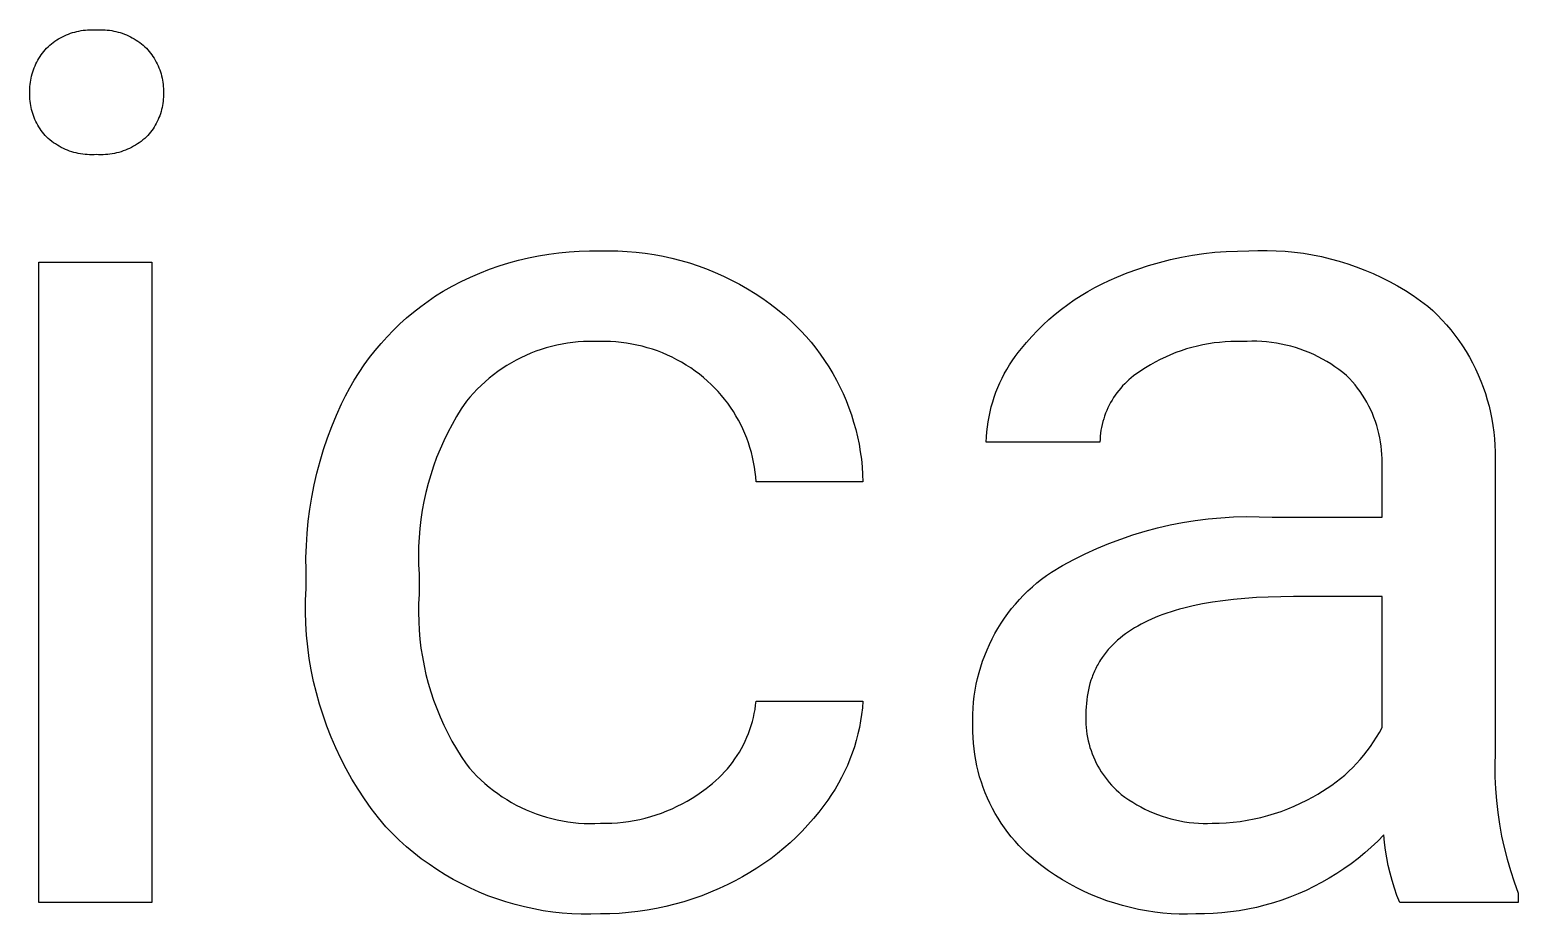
# Model space of a CAD drawing. Header units: millimetres. Extents: x -1893 to 2799, y -925 to 2353.
# Drawn here: x 1315.8 to 1362.05, y -719.01 to -691.52 of the extents above; entities that cross this region are included whole.
import ezdxf

# ---------------------------------------------------------------- set-up
doc = ezdxf.new("R2010")
doc.units = ezdxf.units.MM
doc.header["$MEASUREMENT"] = 0
doc.layers.add('Domyslna', color=7, linetype='Continuous', true_color=0x000000)

msp = doc.modelspace()

# ---------------------------------------------------------------- linework, layer by layer
at = {"layer": 'Domyslna'}
for p, q in [((1316.644, -691.837), (1316.701, -691.802)), ((1316.701, -691.802), (1316.76, -691.768)), ((1316.76, -691.768), (1316.82, -691.736)), ((1316.82, -691.736), (1316.881, -691.706)), ((1316.881, -691.706), (1316.943, -691.679)), ((1316.943, -691.679), (1317.006, -691.653)), ((1317.006, -691.653), (1317.07, -691.63)), ((1317.07, -691.63), (1317.134, -691.608)), ((1317.134, -691.608), (1317.2, -691.59)), ((1317.2, -691.59), (1317.265, -691.573)), ((1317.265, -691.573), (1317.332, -691.558)), ((1317.332, -691.558), (1317.398, -691.546)), ((1317.398, -691.546), (1317.466, -691.536)), ((1317.466, -691.536), (1317.533, -691.528)), ((1317.533, -691.528), (1317.601, -691.523)), ((1317.601, -691.523), (1317.669, -691.52)), ((1317.669, -691.52), (1317.737, -691.519)), ((1317.737, -691.519), (1317.804, -691.521)), ((1317.804, -691.521), (1317.872, -691.524)), ((1317.872, -691.524), (1317.94, -691.521)), ((1317.94, -691.521), (1318.008, -691.519)), ((1318.008, -691.519), (1318.077, -691.52)), ((1318.077, -691.52), (1318.145, -691.523)), ((1318.145, -691.523), (1318.213, -691.529)), ((1318.213, -691.529), (1318.28, -691.537)), ((1318.28, -691.537), (1318.348, -691.547)), ((1318.348, -691.547), (1318.415, -691.559)), ((1318.415, -691.559), (1318.482, -691.573)), ((1318.482, -691.573), (1318.548, -691.59)), ((1318.548, -691.59), (1318.613, -691.609)), ((1318.613, -691.609), (1318.678, -691.63)), ((1318.678, -691.63), (1318.742, -691.654)), ((1318.742, -691.654), (1318.805, -691.679)), ((1318.805, -691.679), (1318.868, -691.707)), ((1318.868, -691.707), (1318.929, -691.737)), ((1318.929, -691.737), (1318.989, -691.768)), ((1318.989, -691.768), (1319.049, -691.802)), ((1319.049, -691.802), (1319.107, -691.838)), ((1316.16, -692.298), (1316.199, -692.244)), ((1316.199, -692.244), (1316.24, -692.192)), ((1316.24, -692.192), (1316.282, -692.141)), ((1316.282, -692.141), (1316.326, -692.091)), ((1316.326, -692.091), (1316.375, -692.045)), ((1316.375, -692.045), (1316.426, -692)), ((1316.426, -692), (1316.478, -691.956)), ((1316.478, -691.956), (1316.532, -691.915)), ((1316.532, -691.915), (1316.587, -691.875)), ((1316.587, -691.875), (1316.644, -691.837)), ((1319.107, -691.838), (1319.163, -691.876)), ((1319.163, -691.876), (1319.219, -691.915)), ((1319.219, -691.915), (1319.273, -691.957)), ((1319.273, -691.957), (1319.326, -692)), ((1319.326, -692), (1319.377, -692.045)), ((1319.377, -692.045), (1319.427, -692.091)), ((1319.427, -692.091), (1319.471, -692.14)), ((1319.471, -692.14), (1319.514, -692.191)), ((1319.514, -692.191), (1319.556, -692.243)), ((1319.556, -692.243), (1319.595, -692.297)), ((1315.918, -692.767), (1315.942, -692.705)), ((1315.942, -692.705), (1315.967, -692.644)), ((1315.967, -692.644), (1315.994, -692.583)), ((1315.994, -692.583), (1316.024, -692.524)), ((1316.024, -692.524), (1316.055, -692.466)), ((1316.055, -692.466), (1316.088, -692.408)), ((1316.088, -692.408), (1316.123, -692.352)), ((1316.123, -692.352), (1316.16, -692.298)), ((1319.595, -692.297), (1319.632, -692.351)), ((1319.632, -692.351), (1319.668, -692.407)), ((1319.668, -692.407), (1319.702, -692.464)), ((1319.702, -692.464), (1319.734, -692.523)), ((1319.734, -692.523), (1319.763, -692.582)), ((1319.763, -692.582), (1319.791, -692.642)), ((1319.791, -692.642), (1319.817, -692.703)), ((1319.817, -692.703), (1319.841, -692.765)), ((1315.815, -693.217), (1315.824, -693.151)), ((1315.824, -693.151), (1315.834, -693.086)), ((1315.834, -693.086), (1315.847, -693.021)), ((1315.847, -693.021), (1315.861, -692.957)), ((1315.861, -692.957), (1315.878, -692.893)), ((1315.878, -692.893), (1315.897, -692.829)), ((1315.897, -692.829), (1315.918, -692.767)), ((1319.841, -692.765), (1319.862, -692.828)), ((1319.862, -692.828), (1319.881, -692.891)), ((1319.881, -692.891), (1319.899, -692.955)), ((1319.899, -692.955), (1319.914, -693.02)), ((1319.914, -693.02), (1319.927, -693.085)), ((1319.927, -693.085), (1319.937, -693.151)), ((1319.937, -693.151), (1319.946, -693.216)), ((1315.804, -693.415), (1315.805, -693.349)), ((1315.804, -693.481), (1315.804, -693.415)), ((1315.804, -693.547), (1315.804, -693.481)), ((1315.805, -693.612), (1315.804, -693.547)), ((1315.805, -693.349), (1315.809, -693.283)), ((1315.809, -693.678), (1315.805, -693.612)), ((1315.809, -693.283), (1315.815, -693.217)), ((1319.946, -693.216), (1319.952, -693.282)), ((1319.952, -693.282), (1319.956, -693.349)), ((1319.956, -693.613), (1319.953, -693.678)), ((1319.956, -693.349), (1319.958, -693.415)), ((1319.958, -693.547), (1319.956, -693.613)), ((1319.958, -693.415), (1319.957, -693.481)), ((1319.957, -693.481), (1319.958, -693.547)), ((1315.814, -693.743), (1315.809, -693.678)), ((1315.822, -693.808), (1315.814, -693.743)), ((1315.833, -693.872), (1315.822, -693.808)), ((1315.845, -693.937), (1315.833, -693.872)), ((1315.86, -694), (1315.845, -693.937)), ((1315.877, -694.064), (1315.86, -694)), ((1315.896, -694.126), (1315.877, -694.064)), ((1319.883, -694.065), (1319.864, -694.128)), ((1319.9, -694.002), (1319.883, -694.065)), ((1319.915, -693.938), (1319.9, -694.002)), ((1319.928, -693.873), (1319.915, -693.938)), ((1319.938, -693.809), (1319.928, -693.873)), ((1319.947, -693.743), (1319.938, -693.809)), ((1319.953, -693.678), (1319.947, -693.743)), ((1315.917, -694.188), (1315.896, -694.126)), ((1315.94, -694.249), (1315.917, -694.188)), ((1315.966, -694.31), (1315.94, -694.249)), ((1315.993, -694.369), (1315.966, -694.31)), ((1316.022, -694.428), (1315.993, -694.369)), ((1316.054, -694.485), (1316.022, -694.428)), ((1316.087, -694.541), (1316.054, -694.485)), ((1316.123, -694.596), (1316.087, -694.541)), ((1319.669, -694.543), (1319.633, -694.598)), ((1319.703, -694.486), (1319.669, -694.543)), ((1319.735, -694.429), (1319.703, -694.486)), ((1319.765, -694.371), (1319.735, -694.429)), ((1319.793, -694.311), (1319.765, -694.371)), ((1319.818, -694.251), (1319.793, -694.311)), ((1319.842, -694.19), (1319.818, -694.251)), ((1319.864, -694.128), (1319.842, -694.19)), ((1316.16, -694.65), (1316.123, -694.596)), ((1316.199, -694.703), (1316.16, -694.65)), ((1316.239, -694.754), (1316.199, -694.703)), ((1316.282, -694.804), (1316.239, -694.754)), ((1316.326, -694.852), (1316.282, -694.804)), ((1316.378, -694.899), (1316.326, -694.852)), ((1316.432, -694.945), (1316.378, -694.899)), ((1316.487, -694.989), (1316.432, -694.945)), ((1316.544, -695.03), (1316.487, -694.989)), ((1316.602, -695.07), (1316.544, -695.03)), ((1319.207, -695.03), (1319.149, -695.069)), ((1319.265, -694.988), (1319.207, -695.03)), ((1319.32, -694.945), (1319.265, -694.988)), ((1319.374, -694.899), (1319.32, -694.945)), ((1319.427, -694.852), (1319.374, -694.899)), ((1319.472, -694.804), (1319.427, -694.852)), ((1319.515, -694.755), (1319.472, -694.804)), ((1319.556, -694.704), (1319.515, -694.755)), ((1319.596, -694.651), (1319.556, -694.704)), ((1319.633, -694.598), (1319.596, -694.651)), ((1316.661, -695.108), (1316.602, -695.07)), ((1316.722, -695.143), (1316.661, -695.108)), ((1316.784, -695.177), (1316.722, -695.143)), ((1316.847, -695.208), (1316.784, -695.177)), ((1316.911, -695.237), (1316.847, -695.208)), ((1316.976, -695.264), (1316.911, -695.237)), ((1317.042, -695.289), (1316.976, -695.264)), ((1317.108, -695.311), (1317.042, -695.289)), ((1317.176, -695.331), (1317.108, -695.311)), ((1317.244, -695.349), (1317.176, -695.331)), ((1317.312, -695.364), (1317.244, -695.349)), ((1317.382, -695.377), (1317.312, -695.364)), ((1317.451, -695.387), (1317.382, -695.377)), ((1317.521, -695.396), (1317.451, -695.387)), ((1317.591, -695.401), (1317.521, -695.396)), ((1317.661, -695.405), (1317.591, -695.401)), ((1317.732, -695.405), (1317.661, -695.405)), ((1317.802, -695.404), (1317.732, -695.405)), ((1317.872, -695.4), (1317.802, -695.404)), ((1317.943, -695.404), (1317.872, -695.4)), ((1318.013, -695.405), (1317.943, -695.404)), ((1318.084, -695.404), (1318.013, -695.405)), ((1318.155, -695.401), (1318.084, -695.404)), ((1318.225, -695.395), (1318.155, -695.401)), ((1318.295, -695.387), (1318.225, -695.395)), ((1318.365, -695.376), (1318.295, -695.387)), ((1318.434, -695.363), (1318.365, -695.376)), ((1318.503, -695.348), (1318.434, -695.363)), ((1318.572, -695.33), (1318.503, -695.348)), ((1318.639, -695.31), (1318.572, -695.33)), ((1318.707, -695.288), (1318.639, -695.31)), ((1318.773, -695.263), (1318.707, -695.288)), ((1318.838, -695.236), (1318.773, -695.263)), ((1318.902, -695.207), (1318.838, -695.236)), ((1318.966, -695.176), (1318.902, -695.207)), ((1319.028, -695.143), (1318.966, -695.176)), ((1319.089, -695.107), (1319.028, -695.143)), ((1319.149, -695.069), (1319.089, -695.107)), ((1330.686, -698.765), (1330.992, -698.681)), ((1330.992, -698.681), (1331.302, -698.607)), ((1331.302, -698.607), (1331.613, -698.544)), ((1331.613, -698.544), (1331.927, -698.492)), ((1331.927, -698.492), (1332.242, -698.45)), ((1332.242, -698.45), (1332.559, -698.42)), ((1332.559, -698.42), (1332.876, -698.401)), ((1332.876, -698.401), (1333.194, -698.392)), ((1333.194, -698.392), (1333.512, -698.395)), ((1333.512, -698.395), (1333.795, -698.39)), ((1333.795, -698.39), (1334.077, -698.394)), ((1334.077, -698.394), (1334.359, -698.408)), ((1334.359, -698.408), (1334.641, -698.431)), ((1334.641, -698.431), (1334.922, -698.464)), ((1334.922, -698.464), (1335.201, -698.506)), ((1335.201, -698.506), (1335.479, -698.558)), ((1335.479, -698.558), (1335.755, -698.619)), ((1335.755, -698.619), (1336.028, -698.689)), ((1336.028, -698.689), (1336.3, -698.768)), ((1350.899, -698.75), (1351.24, -698.663)), ((1351.24, -698.663), (1351.583, -698.589)), ((1351.583, -698.589), (1351.929, -698.526)), ((1351.929, -698.526), (1352.277, -698.476)), ((1352.277, -698.476), (1352.626, -698.437)), ((1352.626, -698.437), (1352.977, -698.411)), ((1352.977, -698.411), (1353.328, -698.397)), ((1353.328, -698.397), (1353.679, -698.395)), ((1353.679, -698.395), (1353.962, -698.383)), ((1353.962, -698.383), (1354.245, -698.381)), ((1354.245, -698.381), (1354.528, -698.388)), ((1354.528, -698.388), (1354.811, -698.405)), ((1354.811, -698.405), (1355.093, -698.432)), ((1355.093, -698.432), (1355.373, -698.469)), ((1355.373, -698.469), (1355.653, -698.515)), ((1355.653, -698.515), (1355.93, -698.57)), ((1355.93, -698.57), (1356.206, -698.635)), ((1356.206, -698.635), (1356.479, -698.709)), ((1356.479, -698.709), (1356.75, -698.793)), ((1316.089, -718.653), (1316.089, -698.747)), ((1316.089, -698.747), (1319.601, -698.747)), ((1319.601, -698.747), (1319.601, -718.653)), ((1329.494, -699.207), (1329.786, -699.081)), ((1329.786, -699.081), (1330.082, -698.966)), ((1330.082, -698.966), (1330.382, -698.86)), ((1330.382, -698.86), (1330.686, -698.765)), ((1336.3, -698.768), (1336.568, -698.857)), ((1336.568, -698.857), (1336.833, -698.954)), ((1336.833, -698.954), (1337.095, -699.06)), ((1337.095, -699.06), (1337.353, -699.175)), ((1337.353, -699.175), (1337.607, -699.299)), ((1349.572, -699.211), (1349.898, -699.078)), ((1349.898, -699.078), (1350.228, -698.957)), ((1350.228, -698.957), (1350.562, -698.848)), ((1350.562, -698.848), (1350.899, -698.75)), ((1356.75, -698.793), (1357.017, -698.886)), ((1357.017, -698.886), (1357.281, -698.988)), ((1357.281, -698.988), (1357.542, -699.099)), ((1357.542, -699.099), (1357.798, -699.218)), ((1328.409, -699.795), (1328.647, -699.644)), ((1328.647, -699.644), (1328.924, -699.489)), ((1328.924, -699.489), (1329.207, -699.343)), ((1329.207, -699.343), (1329.494, -699.207)), ((1337.607, -699.299), (1337.857, -699.431)), ((1337.857, -699.431), (1338.102, -699.571)), ((1338.102, -699.571), (1338.343, -699.72)), ((1348.465, -699.78), (1348.679, -699.651)), ((1348.679, -699.651), (1348.897, -699.53)), ((1348.897, -699.53), (1349.118, -699.416)), ((1349.118, -699.416), (1349.343, -699.31)), ((1349.343, -699.31), (1349.572, -699.211)), ((1357.798, -699.218), (1358.05, -699.347)), ((1358.05, -699.347), (1358.298, -699.484)), ((1358.298, -699.484), (1358.541, -699.629)), ((1358.541, -699.629), (1358.779, -699.783)), ((1327.727, -700.294), (1327.949, -700.12)), ((1327.949, -700.12), (1328.176, -699.953)), ((1328.176, -699.953), (1328.409, -699.795)), ((1338.343, -699.72), (1338.578, -699.876)), ((1338.578, -699.876), (1338.808, -700.04)), ((1338.808, -700.04), (1339.032, -700.212)), ((1347.853, -700.208), (1348.052, -700.059)), ((1348.052, -700.059), (1348.256, -699.916)), ((1348.256, -699.916), (1348.465, -699.78)), ((1358.779, -699.783), (1359.012, -699.944)), ((1359.012, -699.944), (1359.238, -700.114)), ((1359.238, -700.114), (1359.391, -700.251)), ((1327.303, -700.664), (1327.512, -700.475)), ((1327.512, -700.475), (1327.727, -700.294)), ((1339.032, -700.212), (1339.251, -700.392)), ((1339.251, -700.392), (1339.427, -700.549)), ((1339.427, -700.549), (1339.598, -700.712)), ((1347.286, -700.695), (1347.469, -700.527)), ((1347.469, -700.527), (1347.658, -700.364)), ((1347.658, -700.364), (1347.853, -700.208)), ((1359.391, -700.251), (1359.538, -700.394)), ((1359.538, -700.394), (1359.681, -700.542)), ((1359.681, -700.542), (1359.819, -700.695)), ((1326.905, -701.063), (1327.101, -700.86)), ((1327.101, -700.86), (1327.303, -700.664)), ((1339.598, -700.712), (1339.763, -700.88)), ((1339.763, -700.88), (1339.922, -701.054)), ((1346.771, -701.237), (1346.937, -701.051)), ((1346.937, -701.051), (1347.108, -700.87)), ((1347.108, -700.87), (1347.286, -700.695)), ((1359.819, -700.695), (1359.951, -700.852)), ((1359.951, -700.852), (1360.078, -701.013)), ((1360.078, -701.013), (1360.2, -701.178)), ((1326.362, -701.709), (1326.535, -701.488)), ((1326.535, -701.488), (1326.716, -701.272)), ((1326.716, -701.272), (1326.905, -701.063)), ((1331.687, -701.459), (1331.528, -701.515)), ((1331.848, -701.409), (1331.687, -701.459)), ((1332.01, -701.364), (1331.848, -701.409)), ((1332.174, -701.325), (1332.01, -701.364)), ((1332.339, -701.291), (1332.174, -701.325)), ((1332.505, -701.263), (1332.339, -701.291)), ((1332.672, -701.241), (1332.505, -701.263)), ((1332.839, -701.224), (1332.672, -701.241)), ((1333.007, -701.213), (1332.839, -701.224)), ((1333.175, -701.207), (1333.007, -701.213)), ((1333.344, -701.207), (1333.175, -701.207)), ((1333.512, -701.213), (1333.344, -701.207)), ((1333.678, -701.211), (1333.512, -701.213)), ((1333.844, -701.215), (1333.678, -701.211)), ((1334.01, -701.225), (1333.844, -701.215)), ((1334.175, -701.24), (1334.01, -701.225)), ((1334.34, -701.261), (1334.175, -701.24)), ((1334.504, -701.288), (1334.34, -701.261)), ((1334.667, -701.32), (1334.504, -701.288)), ((1334.829, -701.358), (1334.667, -701.32)), ((1334.989, -701.402), (1334.829, -701.358)), ((1335.148, -701.451), (1334.989, -701.402)), ((1335.305, -701.505), (1335.148, -701.451)), ((1335.459, -701.565), (1335.305, -701.505)), ((1339.922, -701.054), (1340.076, -701.234)), ((1340.076, -701.234), (1340.223, -701.418)), ((1340.223, -701.418), (1340.364, -701.607)), ((1346.513, -701.552), (1346.612, -701.429)), ((1346.612, -701.429), (1346.771, -701.237)), ((1351.573, -701.497), (1351.408, -701.557)), ((1351.74, -701.443), (1351.573, -701.497)), ((1351.908, -701.394), (1351.74, -701.443)), ((1352.078, -701.351), (1351.908, -701.394)), ((1352.25, -701.313), (1352.078, -701.351)), ((1352.422, -701.282), (1352.25, -701.313)), ((1352.596, -701.256), (1352.422, -701.282)), ((1352.77, -701.236), (1352.596, -701.256)), ((1352.945, -701.221), (1352.77, -701.236)), ((1353.12, -701.213), (1352.945, -701.221)), ((1353.296, -701.21), (1353.12, -701.213)), ((1353.471, -701.213), (1353.296, -701.21)), ((1353.623, -701.205), (1353.471, -701.213)), ((1353.775, -701.201), (1353.623, -701.205)), ((1353.927, -701.203), (1353.775, -701.201)), ((1354.079, -701.21), (1353.927, -701.203)), ((1354.231, -701.222), (1354.079, -701.21)), ((1354.382, -701.239), (1354.231, -701.222)), ((1354.532, -701.261), (1354.382, -701.239)), ((1354.682, -701.288), (1354.532, -701.261)), ((1354.831, -701.321), (1354.682, -701.288)), ((1354.978, -701.358), (1354.831, -701.321)), ((1355.124, -701.4), (1354.978, -701.358)), ((1355.269, -701.447), (1355.124, -701.4)), ((1355.412, -701.499), (1355.269, -701.447)), ((1355.553, -701.556), (1355.412, -701.499)), ((1360.2, -701.178), (1360.316, -701.348)), ((1360.316, -701.348), (1360.426, -701.521)), ((1326.037, -702.17), (1326.196, -701.937)), ((1326.196, -701.937), (1326.362, -701.709)), ((1330.622, -701.957), (1330.481, -702.049)), ((1330.767, -701.871), (1330.622, -701.957)), ((1330.914, -701.79), (1330.767, -701.871)), ((1331.064, -701.713), (1330.914, -701.79)), ((1331.217, -701.642), (1331.064, -701.713)), ((1331.371, -701.576), (1331.217, -701.642)), ((1331.528, -701.515), (1331.371, -701.576)), ((1335.612, -701.63), (1335.459, -701.565)), ((1335.763, -701.7), (1335.612, -701.63)), ((1335.911, -701.776), (1335.763, -701.7)), ((1336.056, -701.857), (1335.911, -701.776)), ((1336.198, -701.942), (1336.056, -701.857)), ((1336.337, -702.033), (1336.198, -701.942)), ((1340.364, -701.607), (1340.499, -701.801)), ((1340.499, -701.801), (1340.627, -701.999)), ((1346.159, -702.076), (1346.24, -701.94)), ((1346.24, -701.94), (1346.327, -701.808)), ((1346.327, -701.808), (1346.418, -701.679)), ((1346.418, -701.679), (1346.513, -701.552)), ((1350.618, -701.938), (1350.468, -702.029)), ((1350.771, -701.851), (1350.618, -701.938)), ((1350.926, -701.77), (1350.771, -701.851)), ((1351.084, -701.694), (1350.926, -701.77)), ((1351.245, -701.623), (1351.084, -701.694)), ((1351.408, -701.557), (1351.245, -701.623)), ((1355.692, -701.618), (1355.553, -701.556)), ((1355.829, -701.684), (1355.692, -701.618)), ((1355.964, -701.754), (1355.829, -701.684)), ((1356.096, -701.83), (1355.964, -701.754)), ((1356.225, -701.909), (1356.096, -701.83)), ((1356.352, -701.993), (1356.225, -701.909)), ((1360.426, -701.521), (1360.53, -701.698)), ((1360.53, -701.698), (1360.629, -701.878)), ((1360.629, -701.878), (1360.721, -702.062)), ((1325.746, -702.652), (1325.887, -702.408)), ((1325.887, -702.408), (1326.037, -702.17)), ((1330.076, -702.35), (1329.948, -702.46)), ((1330.208, -702.245), (1330.076, -702.35)), ((1330.343, -702.145), (1330.208, -702.245)), ((1330.481, -702.049), (1330.343, -702.145)), ((1336.473, -702.128), (1336.337, -702.033)), ((1336.606, -702.228), (1336.473, -702.128)), ((1336.735, -702.332), (1336.606, -702.228)), ((1336.861, -702.441), (1336.735, -702.332)), ((1340.627, -701.999), (1340.749, -702.201)), ((1340.749, -702.201), (1340.863, -702.408)), ((1340.863, -702.408), (1340.971, -702.618)), ((1345.941, -702.497), (1346.009, -702.354)), ((1346.009, -702.354), (1346.081, -702.214)), ((1346.081, -702.214), (1346.159, -702.076)), ((1349.954, -702.398), (1349.886, -702.459)), ((1350.024, -702.338), (1349.954, -702.398)), ((1350.095, -702.281), (1350.024, -702.338)), ((1350.169, -702.227), (1350.095, -702.281)), ((1350.245, -702.175), (1350.169, -702.227)), ((1350.322, -702.126), (1350.245, -702.175)), ((1350.468, -702.029), (1350.322, -702.126)), ((1356.476, -702.082), (1356.352, -701.993)), ((1356.597, -702.174), (1356.476, -702.082)), ((1356.715, -702.27), (1356.597, -702.174)), ((1356.806, -702.364), (1356.715, -702.27)), ((1356.893, -702.461), (1356.806, -702.364)), ((1360.721, -702.062), (1360.807, -702.249)), ((1360.807, -702.249), (1360.887, -702.438)), ((1360.887, -702.438), (1360.96, -702.63)), ((1325.488, -703.152), (1325.612, -702.9)), ((1325.612, -702.9), (1325.746, -702.652)), ((1329.588, -702.813), (1329.476, -702.939)), ((1329.704, -702.692), (1329.588, -702.813)), ((1329.824, -702.574), (1329.704, -702.692)), ((1329.948, -702.46), (1329.824, -702.574)), ((1336.975, -702.546), (1336.861, -702.441)), ((1337.085, -702.656), (1336.975, -702.546)), ((1337.191, -702.769), (1337.085, -702.656)), ((1337.294, -702.885), (1337.191, -702.769)), ((1337.392, -703.005), (1337.294, -702.885)), ((1340.971, -702.618), (1341.071, -702.831)), ((1341.071, -702.831), (1341.164, -703.048)), ((1345.767, -702.938), (1345.82, -702.789)), ((1345.82, -702.789), (1345.878, -702.642)), ((1345.878, -702.642), (1345.941, -702.497)), ((1349.528, -702.875), (1349.477, -702.951)), ((1349.581, -702.801), (1349.528, -702.875)), ((1349.638, -702.728), (1349.581, -702.801)), ((1349.696, -702.658), (1349.638, -702.728)), ((1349.757, -702.59), (1349.696, -702.658)), ((1349.82, -702.523), (1349.757, -702.59)), ((1349.886, -702.459), (1349.82, -702.523)), ((1356.977, -702.561), (1356.893, -702.461)), ((1357.058, -702.664), (1356.977, -702.561)), ((1357.135, -702.769), (1357.058, -702.664)), ((1357.208, -702.878), (1357.135, -702.769)), ((1357.278, -702.988), (1357.208, -702.878)), ((1360.96, -702.63), (1361.027, -702.824)), ((1361.027, -702.824), (1361.087, -703.02)), ((1325.332, -703.499), (1325.488, -703.152)), ((1329.211, -703.305), (1329.063, -703.546)), ((1329.368, -703.068), (1329.211, -703.305)), ((1329.476, -702.939), (1329.368, -703.068)), ((1337.486, -703.129), (1337.392, -703.005)), ((1337.576, -703.255), (1337.486, -703.129)), ((1337.662, -703.384), (1337.576, -703.255)), ((1341.164, -703.048), (1341.25, -703.268)), ((1341.25, -703.268), (1341.329, -703.491)), ((1345.638, -703.395), (1345.676, -703.241)), ((1345.676, -703.241), (1345.719, -703.089)), ((1345.719, -703.089), (1345.767, -702.938)), ((1349.262, -703.355), (1349.228, -703.44)), ((1349.3, -703.272), (1349.262, -703.355)), ((1349.34, -703.189), (1349.3, -703.272)), ((1349.383, -703.108), (1349.34, -703.189)), ((1349.428, -703.029), (1349.383, -703.108)), ((1349.477, -702.951), (1349.428, -703.029)), ((1357.344, -703.101), (1357.278, -702.988)), ((1357.405, -703.216), (1357.344, -703.101)), ((1357.463, -703.334), (1357.405, -703.216)), ((1357.516, -703.453), (1357.463, -703.334)), ((1361.087, -703.02), (1361.141, -703.219)), ((1361.141, -703.219), (1361.188, -703.419)), ((1325.187, -703.851), (1325.332, -703.499)), ((1328.922, -703.793), (1328.79, -704.043)), ((1329.063, -703.546), (1328.922, -703.793)), ((1337.743, -703.517), (1337.662, -703.384)), ((1337.82, -703.652), (1337.743, -703.517)), ((1337.892, -703.789), (1337.82, -703.652)), ((1337.959, -703.929), (1337.892, -703.789)), ((1341.329, -703.491), (1341.4, -703.716)), ((1341.4, -703.716), (1341.463, -703.943)), ((1345.556, -703.862), (1345.578, -703.705)), ((1345.578, -703.705), (1345.606, -703.549)), ((1345.606, -703.549), (1345.638, -703.395)), ((1349.12, -703.79), (1349.101, -703.88)), ((1349.142, -703.701), (1349.12, -703.79)), ((1349.168, -703.613), (1349.142, -703.701)), ((1349.196, -703.526), (1349.168, -703.613)), ((1349.228, -703.44), (1349.196, -703.526)), ((1357.566, -703.574), (1357.516, -703.453)), ((1357.611, -703.697), (1357.566, -703.574)), ((1357.651, -703.821), (1357.611, -703.697)), ((1357.688, -703.946), (1357.651, -703.821)), ((1361.188, -703.419), (1361.228, -703.62)), ((1361.228, -703.62), (1361.262, -703.823)), ((1361.262, -703.823), (1361.288, -704.026)), ((1324.933, -704.568), (1325.054, -704.207)), ((1325.054, -704.207), (1325.187, -703.851)), ((1328.79, -704.043), (1328.667, -704.299)), ((1338.021, -704.071), (1337.959, -703.929)), ((1338.079, -704.215), (1338.021, -704.071)), ((1338.132, -704.361), (1338.079, -704.215)), ((1341.463, -703.943), (1341.519, -704.173)), ((1341.519, -704.173), (1341.567, -704.404)), ((1345.522, -704.335), (1345.528, -704.177)), ((1345.528, -704.177), (1345.54, -704.019)), ((1345.54, -704.019), (1345.556, -703.862)), ((1349.054, -704.243), (1349.051, -704.335)), ((1349.061, -704.152), (1349.054, -704.243)), ((1349.071, -704.061), (1349.061, -704.152)), ((1349.084, -703.97), (1349.071, -704.061)), ((1349.101, -703.88), (1349.084, -703.97)), ((1357.72, -704.073), (1357.688, -703.946)), ((1357.747, -704.201), (1357.72, -704.073)), ((1357.771, -704.329), (1357.747, -704.201)), ((1361.288, -704.026), (1361.308, -704.231)), ((1361.308, -704.231), (1361.321, -704.436)), ((1324.823, -704.932), (1324.933, -704.568)), ((1328.552, -704.558), (1328.445, -704.82)), ((1328.667, -704.299), (1328.552, -704.558)), ((1338.179, -704.509), (1338.132, -704.361)), ((1338.222, -704.658), (1338.179, -704.509)), ((1338.259, -704.809), (1338.222, -704.658)), ((1341.567, -704.404), (1341.607, -704.636)), ((1341.607, -704.636), (1341.639, -704.87)), ((1349.051, -704.335), (1345.522, -704.335)), ((1357.789, -704.459), (1357.771, -704.329)), ((1357.803, -704.589), (1357.789, -704.459)), ((1357.813, -704.719), (1357.803, -704.589)), ((1357.818, -704.85), (1357.813, -704.719)), ((1361.321, -704.436), (1361.327, -704.641)), ((1361.327, -704.641), (1361.326, -704.847)), ((1324.726, -705.3), (1324.823, -704.932)), ((1328.348, -705.087), (1328.259, -705.356)), ((1328.445, -704.82), (1328.348, -705.087)), ((1338.292, -704.961), (1338.259, -704.809)), ((1338.319, -705.113), (1338.292, -704.961)), ((1338.341, -705.267), (1338.319, -705.113)), ((1341.639, -704.87), (1341.664, -705.105)), ((1341.664, -705.105), (1341.68, -705.34)), ((1357.815, -705.111), (1357.819, -704.98)), ((1357.815, -706.674), (1357.815, -705.111)), ((1357.819, -704.98), (1357.818, -704.85)), ((1361.326, -704.847), (1361.326, -714.002)), ((1324.567, -706.044), (1324.64, -705.67)), ((1324.64, -705.67), (1324.726, -705.3)), ((1328.18, -705.628), (1328.11, -705.903)), ((1328.259, -705.356), (1328.18, -705.628)), ((1338.357, -705.421), (1338.341, -705.267)), ((1338.369, -705.576), (1338.357, -705.421)), ((1341.689, -705.576), (1338.369, -705.576)), ((1341.68, -705.34), (1341.689, -705.576)), ((1324.506, -706.419), (1324.567, -706.044)), ((1328.11, -705.903), (1328.048, -706.18)), ((1324.457, -706.796), (1324.506, -706.419)), ((1327.997, -706.458), (1327.954, -706.739)), ((1328.048, -706.18), (1327.997, -706.458)), ((1324.421, -707.175), (1324.457, -706.796)), ((1327.921, -707.02), (1327.897, -707.303)), ((1327.954, -706.739), (1327.921, -707.02)), ((1350.456, -707.106), (1350.841, -707.003)), ((1350.841, -707.003), (1351.23, -706.914)), ((1351.23, -706.914), (1351.621, -706.837)), ((1351.621, -706.837), (1352.015, -706.774)), ((1352.015, -706.774), (1352.41, -706.724)), ((1352.41, -706.724), (1352.807, -706.687)), ((1352.807, -706.687), (1353.205, -706.664)), ((1353.205, -706.664), (1353.603, -706.654)), ((1353.603, -706.654), (1354.002, -706.657)), ((1354.002, -706.657), (1354.4, -706.674)), ((1354.4, -706.674), (1357.815, -706.674)), ((1324.397, -707.554), (1324.421, -707.175)), ((1327.897, -707.303), (1327.883, -707.586)), ((1348.957, -707.645), (1349.325, -707.491)), ((1349.325, -707.491), (1349.697, -707.35)), ((1349.697, -707.35), (1350.075, -707.222)), ((1350.075, -707.222), (1350.456, -707.106)), ((1324.385, -707.934), (1324.397, -707.554)), ((1324.386, -708.315), (1324.385, -707.934)), ((1327.883, -707.586), (1327.878, -707.869)), ((1327.878, -707.869), (1327.883, -708.153)), ((1348.237, -707.988), (1348.594, -707.81)), ((1348.594, -707.81), (1348.957, -707.645)), ((1324.386, -708.885), (1324.386, -708.315)), ((1327.883, -708.153), (1327.897, -708.436)), ((1327.897, -708.436), (1327.897, -709.075)), ((1347.389, -708.486), (1347.543, -708.38)), ((1347.543, -708.38), (1347.887, -708.178)), ((1347.887, -708.178), (1348.237, -707.988)), ((1324.372, -709.248), (1324.386, -708.885)), ((1346.814, -708.964), (1346.952, -708.837)), ((1346.952, -708.837), (1347.094, -708.715)), ((1347.094, -708.715), (1347.24, -708.598)), ((1347.24, -708.598), (1347.389, -708.486)), ((1324.37, -709.612), (1324.372, -709.248)), ((1327.884, -709.353), (1327.88, -709.631)), ((1327.897, -709.075), (1327.884, -709.353)), ((1346.309, -709.515), (1346.428, -709.371)), ((1346.428, -709.371), (1346.552, -709.231)), ((1346.552, -709.231), (1346.681, -709.095)), ((1346.681, -709.095), (1346.814, -708.964)), ((1352.243, -709.369), (1351.947, -709.43)), ((1352.551, -709.315), (1352.243, -709.369)), ((1352.872, -709.269), (1352.551, -709.315)), ((1353.206, -709.23), (1352.872, -709.269)), ((1353.553, -709.198), (1353.206, -709.23)), ((1353.912, -709.173), (1353.553, -709.198)), ((1354.283, -709.155), (1353.912, -709.173)), ((1354.668, -709.144), (1354.283, -709.155)), ((1355.064, -709.141), (1354.668, -709.144)), ((1357.815, -709.141), (1355.064, -709.141)), ((1357.815, -713.214), (1357.815, -709.141)), ((1324.381, -709.976), (1324.37, -709.612)), ((1327.88, -709.631), (1327.886, -709.909)), ((1345.981, -709.97), (1346.085, -709.815)), ((1346.085, -709.815), (1346.194, -709.663)), ((1346.194, -709.663), (1346.309, -709.515)), ((1350.77, -709.791), (1350.655, -709.84)), ((1350.888, -709.743), (1350.77, -709.791)), ((1351.01, -709.698), (1350.888, -709.743)), ((1351.134, -709.654), (1351.01, -709.698)), ((1351.262, -709.612), (1351.134, -709.654)), ((1351.392, -709.572), (1351.262, -709.612)), ((1351.526, -709.534), (1351.392, -709.572)), ((1351.663, -709.497), (1351.526, -709.534)), ((1351.947, -709.43), (1351.663, -709.497)), ((1324.405, -710.339), (1324.381, -709.976)), ((1327.886, -709.909), (1327.9, -710.187)), ((1327.9, -710.187), (1327.924, -710.465)), ((1345.701, -710.456), (1345.789, -710.291)), ((1345.789, -710.291), (1345.882, -710.129)), ((1345.882, -710.129), (1345.981, -709.97)), ((1349.849, -710.296), (1349.763, -710.361)), ((1349.939, -710.233), (1349.849, -710.296)), ((1350.032, -710.171), (1349.939, -710.233)), ((1350.128, -710.112), (1350.032, -710.171)), ((1350.227, -710.054), (1350.128, -710.112)), ((1350.329, -709.998), (1350.227, -710.054)), ((1350.435, -709.943), (1350.329, -709.998)), ((1350.544, -709.891), (1350.435, -709.943)), ((1350.655, -709.84), (1350.544, -709.891)), ((1324.44, -710.701), (1324.405, -710.339)), ((1324.489, -711.061), (1324.44, -710.701)), ((1327.924, -710.465), (1327.958, -710.741)), ((1327.958, -710.741), (1328, -711.016)), ((1345.543, -710.795), (1345.619, -710.624)), ((1345.619, -710.624), (1345.701, -710.456)), ((1349.377, -710.714), (1349.309, -710.789)), ((1349.448, -710.64), (1349.377, -710.714)), ((1349.522, -710.567), (1349.448, -710.64)), ((1349.599, -710.497), (1349.522, -710.567)), ((1349.679, -710.428), (1349.599, -710.497)), ((1349.763, -710.361), (1349.679, -710.428)), ((1324.549, -711.42), (1324.489, -711.061)), ((1328, -711.016), (1328.052, -711.29)), ((1345.35, -711.322), (1345.408, -711.144)), ((1345.408, -711.144), (1345.473, -710.969)), ((1345.473, -710.969), (1345.543, -710.795)), ((1349.018, -711.195), (1348.993, -711.238)), ((1349.043, -711.153), (1349.018, -711.195)), ((1349.07, -711.11), (1349.043, -711.153)), ((1349.097, -711.069), (1349.07, -711.11)), ((1349.125, -711.028), (1349.097, -711.069)), ((1349.154, -710.987), (1349.125, -711.028)), ((1349.183, -710.946), (1349.154, -710.987)), ((1349.213, -710.906), (1349.183, -710.946)), ((1349.244, -710.867), (1349.213, -710.906)), ((1349.276, -710.828), (1349.244, -710.867)), ((1349.309, -710.789), (1349.276, -710.828)), ((1324.622, -711.776), (1324.549, -711.42)), ((1328.052, -711.29), (1328.113, -711.561)), ((1328.113, -711.561), (1328.183, -711.831)), ((1345.211, -711.865), (1345.251, -711.683)), ((1345.251, -711.683), (1345.297, -711.501)), ((1345.297, -711.501), (1345.35, -711.322)), ((1348.805, -711.646), (1348.788, -711.693)), ((1348.823, -711.598), (1348.805, -711.646)), ((1348.841, -711.552), (1348.823, -711.598)), ((1348.861, -711.506), (1348.841, -711.552)), ((1348.881, -711.46), (1348.861, -711.506)), ((1348.902, -711.415), (1348.881, -711.46)), ((1348.923, -711.37), (1348.902, -711.415)), ((1348.946, -711.326), (1348.923, -711.37)), ((1348.969, -711.282), (1348.946, -711.326)), ((1348.993, -711.238), (1348.969, -711.282)), ((1324.708, -712.13), (1324.622, -711.776)), ((1324.805, -712.481), (1324.708, -712.13)), ((1328.183, -711.831), (1328.262, -712.098)), ((1328.262, -712.098), (1328.349, -712.362)), ((1345.149, -712.234), (1345.177, -712.049)), ((1345.177, -712.049), (1345.211, -711.865)), ((1348.671, -712.14), (1348.654, -712.245)), ((1348.692, -712.038), (1348.671, -712.14)), ((1348.715, -711.937), (1348.692, -712.038)), ((1348.742, -711.838), (1348.715, -711.937)), ((1348.772, -711.741), (1348.742, -711.838)), ((1348.788, -711.693), (1348.772, -711.741)), ((1324.914, -712.827), (1324.805, -712.481)), ((1328.349, -712.362), (1328.446, -712.623)), ((1338.336, -712.647), (1338.354, -712.519)), ((1338.354, -712.519), (1338.369, -712.391)), ((1338.369, -712.391), (1341.689, -712.391)), ((1341.672, -712.597), (1341.648, -712.802)), ((1341.689, -712.391), (1341.672, -712.597)), ((1345.104, -712.793), (1345.113, -712.607)), ((1345.113, -712.607), (1345.128, -712.42)), ((1345.128, -712.42), (1345.149, -712.234)), ((1348.621, -712.568), (1348.616, -712.68)), ((1348.629, -712.459), (1348.621, -712.568)), ((1348.64, -712.351), (1348.629, -712.459)), ((1348.654, -712.245), (1348.64, -712.351)), ((1325.036, -713.171), (1324.914, -712.827)), ((1328.446, -712.623), (1328.551, -712.881)), ((1328.551, -712.881), (1328.665, -713.135)), ((1338.218, -713.149), (1338.254, -713.025)), ((1338.254, -713.025), (1338.286, -712.9)), ((1338.286, -712.9), (1338.313, -712.774)), ((1338.313, -712.774), (1338.336, -712.647)), ((1341.616, -713.007), (1341.578, -713.21)), ((1341.648, -712.802), (1341.616, -713.007)), ((1345.102, -712.981), (1345.104, -712.793)), ((1345.106, -713.168), (1345.102, -712.981)), ((1348.615, -712.793), (1348.611, -712.898)), ((1348.611, -712.898), (1348.612, -713.003)), ((1348.612, -713.003), (1348.615, -713.107)), ((1348.616, -712.68), (1348.615, -712.793)), ((1325.169, -713.509), (1325.036, -713.171)), ((1325.313, -713.843), (1325.169, -713.509)), ((1328.665, -713.135), (1328.787, -713.385)), ((1328.787, -713.385), (1328.918, -713.631)), ((1338.034, -713.63), (1338.086, -713.512)), ((1338.086, -713.512), (1338.134, -713.392)), ((1338.134, -713.392), (1338.178, -713.271)), ((1338.178, -713.271), (1338.218, -713.149)), ((1341.533, -713.411), (1341.481, -713.611)), ((1341.578, -713.21), (1341.533, -713.411)), ((1345.106, -713.345), (1345.106, -713.168)), ((1345.111, -713.521), (1345.106, -713.345)), ((1345.122, -713.698), (1345.111, -713.521)), ((1348.615, -713.107), (1348.623, -713.212)), ((1348.623, -713.212), (1348.634, -713.316)), ((1348.634, -713.316), (1348.649, -713.42)), ((1348.649, -713.42), (1348.667, -713.523)), ((1348.667, -713.523), (1348.688, -713.625)), ((1357.555, -713.657), (1357.646, -713.512)), ((1357.646, -713.512), (1357.733, -713.365)), ((1357.733, -713.365), (1357.815, -713.214)), ((1325.469, -714.172), (1325.313, -713.843)), ((1328.918, -713.631), (1329.057, -713.872)), ((1329.057, -713.872), (1329.203, -714.109)), ((1337.785, -714.081), (1337.853, -713.971)), ((1337.853, -713.971), (1337.917, -713.86)), ((1337.917, -713.86), (1337.977, -713.746)), ((1337.977, -713.746), (1338.034, -713.63)), ((1341.422, -713.809), (1341.356, -714.005)), ((1341.481, -713.611), (1341.422, -713.809)), ((1345.14, -713.874), (1345.122, -713.698)), ((1345.163, -714.05), (1345.14, -713.874)), ((1348.688, -713.625), (1348.714, -713.727)), ((1348.714, -713.727), (1348.742, -713.827)), ((1348.742, -713.827), (1348.774, -713.927)), ((1348.774, -713.927), (1348.81, -714.026)), ((1357.251, -714.071), (1357.357, -713.936)), ((1357.357, -713.936), (1357.458, -713.798)), ((1357.458, -713.798), (1357.555, -713.657)), ((1325.636, -714.495), (1325.469, -714.172)), ((1329.203, -714.109), (1329.358, -714.34)), ((1329.358, -714.34), (1329.467, -714.47)), ((1337.477, -714.494), (1337.559, -714.395)), ((1337.559, -714.395), (1337.638, -714.293)), ((1337.638, -714.293), (1337.713, -714.188)), ((1337.713, -714.188), (1337.785, -714.081)), ((1341.204, -714.389), (1341.119, -714.577)), ((1341.284, -714.198), (1341.204, -714.389)), ((1341.356, -714.005), (1341.284, -714.198)), ((1345.192, -714.224), (1345.163, -714.05)), ((1345.227, -714.398), (1345.192, -714.224)), ((1345.268, -714.57), (1345.227, -714.398)), ((1348.81, -714.026), (1348.849, -714.123)), ((1348.849, -714.123), (1348.891, -714.219)), ((1348.891, -714.219), (1348.937, -714.313)), ((1348.937, -714.313), (1348.985, -714.406)), ((1348.985, -714.406), (1349.037, -714.497)), ((1356.784, -714.571), (1356.907, -714.452)), ((1356.907, -714.452), (1357.026, -714.329)), ((1357.026, -714.329), (1357.141, -714.202)), ((1357.141, -714.202), (1357.251, -714.071)), ((1361.326, -714.002), (1361.317, -714.372)), ((1361.317, -714.372), (1361.321, -714.743)), ((1325.814, -714.812), (1325.636, -714.495)), ((1326.003, -715.123), (1325.814, -714.812)), ((1329.467, -714.47), (1329.58, -714.596)), ((1329.58, -714.596), (1329.697, -714.718)), ((1329.697, -714.718), (1329.819, -714.836)), ((1329.819, -714.836), (1329.944, -714.949)), ((1337.018, -714.945), (1337.116, -714.861)), ((1337.116, -714.861), (1337.211, -714.774)), ((1337.211, -714.774), (1337.303, -714.684)), ((1337.303, -714.684), (1337.392, -714.59)), ((1337.392, -714.59), (1337.477, -714.494)), ((1341.027, -714.762), (1340.929, -714.944)), ((1341.119, -714.577), (1341.027, -714.762)), ((1345.314, -714.741), (1345.268, -714.57)), ((1345.367, -714.91), (1345.314, -714.741)), ((1345.425, -715.077), (1345.367, -714.91)), ((1349.037, -714.497), (1349.092, -714.586)), ((1349.092, -714.586), (1349.15, -714.673)), ((1349.15, -714.673), (1349.211, -714.758)), ((1349.211, -714.758), (1349.275, -714.841)), ((1349.275, -714.841), (1349.342, -714.922)), ((1349.342, -714.922), (1349.411, -715)), ((1356.255, -715.004), (1356.392, -714.902)), ((1356.392, -714.902), (1356.527, -714.796)), ((1356.527, -714.796), (1356.657, -714.686)), ((1356.657, -714.686), (1356.784, -714.571)), ((1361.321, -714.743), (1361.338, -715.113)), ((1326.203, -715.427), (1326.003, -715.123)), ((1329.944, -714.949), (1330.073, -715.059)), ((1330.073, -715.059), (1330.206, -715.164)), ((1330.206, -715.164), (1330.342, -715.265)), ((1330.342, -715.265), (1330.481, -715.361)), ((1330.481, -715.361), (1330.624, -715.452)), ((1336.38, -715.404), (1336.528, -715.308)), ((1336.528, -715.308), (1336.673, -715.208)), ((1336.673, -715.208), (1336.814, -715.103)), ((1336.814, -715.103), (1336.917, -715.026)), ((1336.917, -715.026), (1337.018, -714.945)), ((1340.714, -715.297), (1340.597, -715.467)), ((1340.824, -715.122), (1340.714, -715.297)), ((1340.929, -714.944), (1340.824, -715.122)), ((1345.488, -715.242), (1345.425, -715.077)), ((1345.557, -715.405), (1345.488, -715.242)), ((1349.411, -715), (1349.483, -715.076)), ((1349.483, -715.076), (1349.558, -715.149)), ((1349.558, -715.149), (1349.635, -715.22)), ((1349.635, -715.22), (1349.715, -715.288)), ((1349.715, -715.288), (1349.83, -715.375)), ((1349.83, -715.375), (1349.949, -715.457)), ((1355.48, -715.466), (1355.671, -715.361)), ((1355.671, -715.361), (1355.822, -715.279)), ((1355.822, -715.279), (1355.969, -715.192)), ((1355.969, -715.192), (1356.113, -715.1)), ((1356.113, -715.1), (1356.255, -715.004)), ((1361.338, -715.113), (1361.367, -715.482)), ((1326.413, -715.724), (1326.203, -715.427)), ((1326.633, -716.014), (1326.413, -715.724)), ((1330.624, -715.452), (1330.769, -715.538)), ((1330.769, -715.538), (1330.918, -715.619)), ((1330.918, -715.619), (1331.069, -715.695)), ((1331.069, -715.695), (1331.222, -715.767)), ((1331.222, -715.767), (1331.378, -715.832)), ((1331.378, -715.832), (1331.536, -715.893)), ((1335.432, -715.867), (1335.596, -715.803)), ((1335.596, -715.803), (1335.758, -715.734)), ((1335.758, -715.734), (1335.917, -715.659)), ((1335.917, -715.659), (1336.074, -715.579)), ((1336.074, -715.579), (1336.229, -715.494)), ((1336.229, -715.494), (1336.38, -715.404)), ((1340.316, -715.841), (1340.151, -716.042)), ((1340.475, -715.634), (1340.316, -715.841)), ((1340.597, -715.467), (1340.475, -715.634)), ((1345.632, -715.566), (1345.557, -715.405)), ((1345.712, -715.724), (1345.632, -715.566)), ((1345.797, -715.879), (1345.712, -715.724)), ((1349.949, -715.457), (1350.07, -715.535)), ((1350.07, -715.535), (1350.193, -715.61)), ((1350.193, -715.61), (1350.319, -715.68)), ((1350.319, -715.68), (1350.448, -715.746)), ((1350.448, -715.746), (1350.578, -715.807)), ((1350.578, -715.807), (1350.71, -715.864)), ((1354.475, -715.886), (1354.681, -715.816)), ((1354.681, -715.816), (1354.885, -715.739)), ((1354.885, -715.739), (1355.087, -715.655)), ((1355.087, -715.655), (1355.285, -715.564)), ((1355.285, -715.564), (1355.48, -715.466)), ((1361.367, -715.482), (1361.409, -715.851)), ((1326.863, -716.296), (1326.633, -716.014)), ((1327.07, -716.509), (1326.863, -716.296)), ((1331.536, -715.893), (1331.696, -715.948)), ((1331.696, -715.948), (1331.858, -715.998)), ((1331.858, -715.998), (1332.022, -716.042)), ((1332.022, -716.042), (1332.186, -716.081)), ((1332.186, -716.081), (1332.352, -716.114)), ((1332.352, -716.114), (1332.519, -716.141)), ((1332.519, -716.141), (1332.687, -716.163)), ((1332.687, -716.163), (1332.856, -716.179)), ((1332.856, -716.179), (1333.024, -716.19)), ((1333.024, -716.19), (1333.194, -716.195)), ((1333.194, -716.195), (1333.363, -716.194)), ((1333.363, -716.194), (1333.532, -716.187)), ((1333.532, -716.187), (1333.708, -716.187)), ((1333.708, -716.187), (1333.884, -716.182)), ((1333.884, -716.182), (1334.06, -716.17)), ((1334.06, -716.17), (1334.235, -716.153)), ((1334.235, -716.153), (1334.41, -716.129)), ((1334.41, -716.129), (1334.583, -716.1)), ((1334.583, -716.1), (1334.756, -716.065)), ((1334.756, -716.065), (1334.927, -716.024)), ((1334.927, -716.024), (1335.097, -715.977)), ((1335.097, -715.977), (1335.265, -715.925)), ((1335.265, -715.925), (1335.432, -715.867)), ((1339.98, -716.238), (1339.802, -716.428)), ((1340.151, -716.042), (1339.98, -716.238)), ((1345.887, -716.031), (1345.797, -715.879)), ((1345.983, -716.18), (1345.887, -716.031)), ((1346.083, -716.326), (1345.983, -716.18)), ((1350.71, -715.864), (1350.845, -715.917)), ((1350.845, -715.917), (1350.98, -715.965)), ((1350.98, -715.965), (1351.118, -716.009)), ((1351.118, -716.009), (1351.257, -716.048)), ((1351.257, -716.048), (1351.397, -716.083)), ((1351.397, -716.083), (1351.538, -716.112)), ((1351.538, -716.112), (1351.68, -716.137)), ((1351.68, -716.137), (1351.822, -716.158)), ((1351.822, -716.158), (1351.966, -716.173)), ((1351.966, -716.173), (1352.11, -716.184)), ((1352.11, -716.184), (1352.254, -716.19)), ((1352.254, -716.19), (1352.398, -716.191)), ((1352.398, -716.191), (1352.542, -716.187)), ((1352.542, -716.187), (1352.76, -716.183)), ((1352.76, -716.183), (1352.978, -716.172)), ((1352.978, -716.172), (1353.195, -716.154)), ((1353.195, -716.154), (1353.412, -716.128)), ((1353.412, -716.128), (1353.628, -716.094)), ((1353.628, -716.094), (1353.842, -716.053)), ((1353.842, -716.053), (1354.055, -716.005)), ((1354.055, -716.005), (1354.266, -715.949)), ((1354.266, -715.949), (1354.475, -715.886)), ((1361.409, -715.851), (1361.463, -716.217)), ((1361.463, -716.217), (1361.53, -716.582)), ((1327.284, -716.715), (1327.07, -716.509)), ((1327.505, -716.914), (1327.284, -716.715)), ((1339.618, -716.613), (1339.428, -716.791)), ((1339.802, -716.428), (1339.618, -716.613)), ((1346.188, -716.468), (1346.083, -716.326)), ((1346.298, -716.607), (1346.188, -716.468)), ((1346.413, -716.742), (1346.298, -716.607)), ((1346.532, -716.873), (1346.413, -716.742)), ((1357.681, -716.738), (1357.483, -716.925)), ((1357.872, -716.545), (1357.681, -716.738)), ((1357.894, -716.785), (1357.872, -716.545)), ((1361.53, -716.582), (1361.609, -716.944)), ((1327.732, -717.104), (1327.505, -716.914)), ((1327.967, -717.287), (1327.732, -717.104)), ((1339.031, -717.128), (1338.825, -717.287)), ((1339.232, -716.963), (1339.031, -717.128)), ((1339.428, -716.791), (1339.232, -716.963)), ((1346.655, -716.999), (1346.532, -716.873)), ((1346.783, -717.122), (1346.655, -716.999)), ((1346.914, -717.24), (1346.783, -717.122)), ((1357.28, -717.105), (1357.07, -717.278)), ((1357.483, -716.925), (1357.28, -717.105)), ((1357.925, -717.025), (1357.894, -716.785)), ((1357.964, -717.263), (1357.925, -717.025)), ((1361.609, -716.944), (1361.7, -717.303)), ((1328.207, -717.462), (1327.967, -717.287)), ((1328.453, -717.628), (1328.207, -717.462)), ((1328.705, -717.785), (1328.453, -717.628)), ((1338.396, -717.583), (1338.175, -717.721)), ((1338.613, -717.438), (1338.396, -717.583)), ((1338.825, -717.287), (1338.613, -717.438)), ((1347.05, -717.354), (1346.914, -717.24)), ((1347.251, -717.512), (1347.05, -717.354)), ((1347.457, -717.662), (1347.251, -717.512)), ((1347.669, -717.805), (1347.457, -717.662)), ((1356.634, -717.601), (1356.407, -717.751)), ((1356.855, -717.443), (1356.634, -717.601)), ((1357.07, -717.278), (1356.855, -717.443)), ((1358.011, -717.5), (1357.964, -717.263)), ((1358.066, -717.735), (1358.011, -717.5)), ((1361.7, -717.303), (1361.804, -717.659)), ((1361.804, -717.659), (1361.92, -718.011)), ((1328.962, -717.934), (1328.705, -717.785)), ((1329.225, -718.074), (1328.962, -717.934)), ((1329.492, -718.205), (1329.225, -718.074)), ((1337.486, -718.089), (1337.222, -718.214)), ((1337.72, -717.974), (1337.486, -718.089)), ((1337.95, -717.851), (1337.72, -717.974)), ((1338.175, -717.721), (1337.95, -717.851)), ((1347.885, -717.941), (1347.669, -717.805)), ((1348.105, -718.069), (1347.885, -717.941)), ((1348.33, -718.19), (1348.105, -718.069)), ((1355.7, -718.155), (1355.455, -718.273)), ((1355.94, -718.029), (1355.7, -718.155)), ((1356.176, -717.894), (1355.94, -718.029)), ((1356.407, -717.751), (1356.176, -717.894)), ((1358.129, -717.969), (1358.066, -717.735)), ((1358.2, -718.199), (1358.129, -717.969)), ((1361.92, -718.011), (1362.047, -718.359)), ((1329.763, -718.326), (1329.492, -718.205)), ((1330.038, -718.438), (1329.763, -718.326)), ((1330.317, -718.54), (1330.038, -718.438)), ((1330.599, -718.632), (1330.317, -718.54)), ((1336.406, -718.537), (1336.128, -718.626)), ((1336.682, -718.438), (1336.406, -718.537)), ((1336.954, -718.331), (1336.682, -718.438)), ((1337.222, -718.214), (1336.954, -718.331)), ((1348.559, -718.303), (1348.33, -718.19)), ((1348.792, -718.408), (1348.559, -718.303)), ((1349.028, -718.505), (1348.792, -718.408)), ((1349.268, -718.593), (1349.028, -718.505)), ((1349.51, -718.674), (1349.268, -718.593)), ((1354.699, -718.577), (1354.44, -718.66)), ((1354.954, -718.484), (1354.699, -718.577)), ((1355.206, -718.383), (1354.954, -718.484)), ((1355.455, -718.273), (1355.206, -718.383)), ((1358.278, -718.428), (1358.2, -718.199)), ((1358.365, -718.653), (1358.278, -718.428)), ((1362.047, -718.359), (1362.047, -718.653)), ((1319.601, -718.653), (1316.089, -718.653)), ((1330.885, -718.715), (1330.599, -718.632)), ((1331.173, -718.788), (1330.885, -718.715)), ((1331.463, -718.851), (1331.173, -718.788)), ((1331.755, -718.904), (1331.463, -718.851)), ((1332.049, -718.946), (1331.755, -718.904)), ((1332.345, -718.979), (1332.049, -718.946)), ((1332.641, -719.001), (1332.345, -718.979)), ((1332.938, -719.013), (1332.641, -719.001)), ((1333.235, -719.014), (1332.938, -719.013)), ((1333.532, -719.006), (1333.235, -719.014)), ((1333.824, -719.002), (1333.532, -719.006)), ((1334.117, -718.988), (1333.824, -719.002)), ((1334.408, -718.965), (1334.117, -718.988)), ((1334.699, -718.932), (1334.408, -718.965)), ((1334.988, -718.89), (1334.699, -718.932)), ((1335.276, -718.838), (1334.988, -718.89)), ((1335.562, -718.777), (1335.276, -718.838)), ((1335.846, -718.706), (1335.562, -718.777)), ((1336.128, -718.626), (1335.846, -718.706)), ((1349.755, -718.746), (1349.51, -718.674)), ((1350.002, -718.809), (1349.755, -718.746)), ((1350.252, -718.864), (1350.002, -718.809)), ((1350.503, -718.911), (1350.252, -718.864)), ((1350.755, -718.948), (1350.503, -718.911)), ((1351.009, -718.977), (1350.755, -718.948)), ((1351.263, -718.998), (1351.009, -718.977)), ((1351.518, -719.009), (1351.263, -718.998)), ((1351.774, -719.012), (1351.518, -719.009)), ((1352.029, -719.006), (1351.774, -719.012)), ((1352.301, -719.004), (1352.029, -719.006)), ((1352.572, -718.993), (1352.301, -719.004)), ((1352.843, -718.973), (1352.572, -718.993)), ((1353.113, -718.944), (1352.843, -718.973)), ((1353.382, -718.905), (1353.113, -718.944)), ((1353.65, -718.858), (1353.382, -718.905)), ((1353.915, -718.801), (1353.65, -718.858)), ((1354.179, -718.735), (1353.915, -718.801)), ((1354.44, -718.66), (1354.179, -718.735)), ((1362.047, -718.653), (1358.365, -718.653))]:
    msp.add_line(p, q, dxfattribs=at)

doc.saveas('drawing.dxf')
